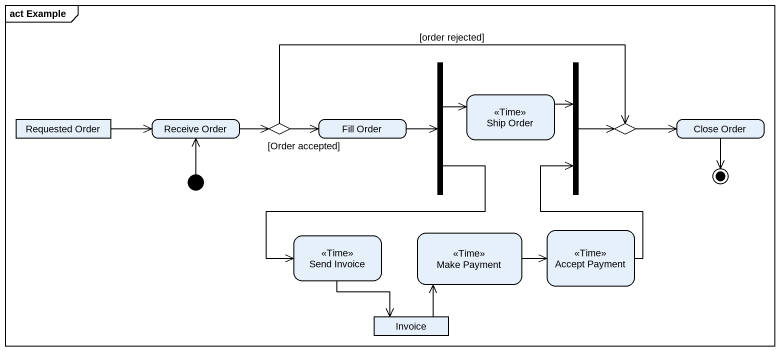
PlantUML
@startuml
mainframe act Example
hide empty description
state fork1 <<fork>>
state fork2 <<join>>
state "Requested Order" as Requested_Order <<object>>
state "Receive Order" as Receive_Order
state "Fill Order" as Fill_Order
state "Ship Order" as Ship_Order <<Time>>
state "Close Order" as Close_Order
state choice1 <<choice>>
state choice2 <<choice>>
state "Send Invoice" as Send_Invoice <<Time>>
state "Make Payment" as Make_Payment <<Time>>
state "Accept Payment" as Accept_Payment <<Time>>
state Invoice <<object>>
[*] -up-> Receive_Order
fork1 -right-> Ship_Order
fork1 --> Send_Invoice
fork2 -right-> choice2
Requested_Order -right-> Receive_Order
Receive_Order -right-> choice1
Fill_Order -right-> fork1
Ship_Order -right-> fork2
choice1 -right-> Fill_Order : [Order accepted]
choice1 -right-> choice2 : [order rejected]
choice2 -right-> Close_Order
Send_Invoice --> Invoice
Make_Payment -right-> Accept_Payment
Accept_Payment -up-> fork2
Invoice -up-> Make_Payment
Close_Order --> [*]
@enduml
